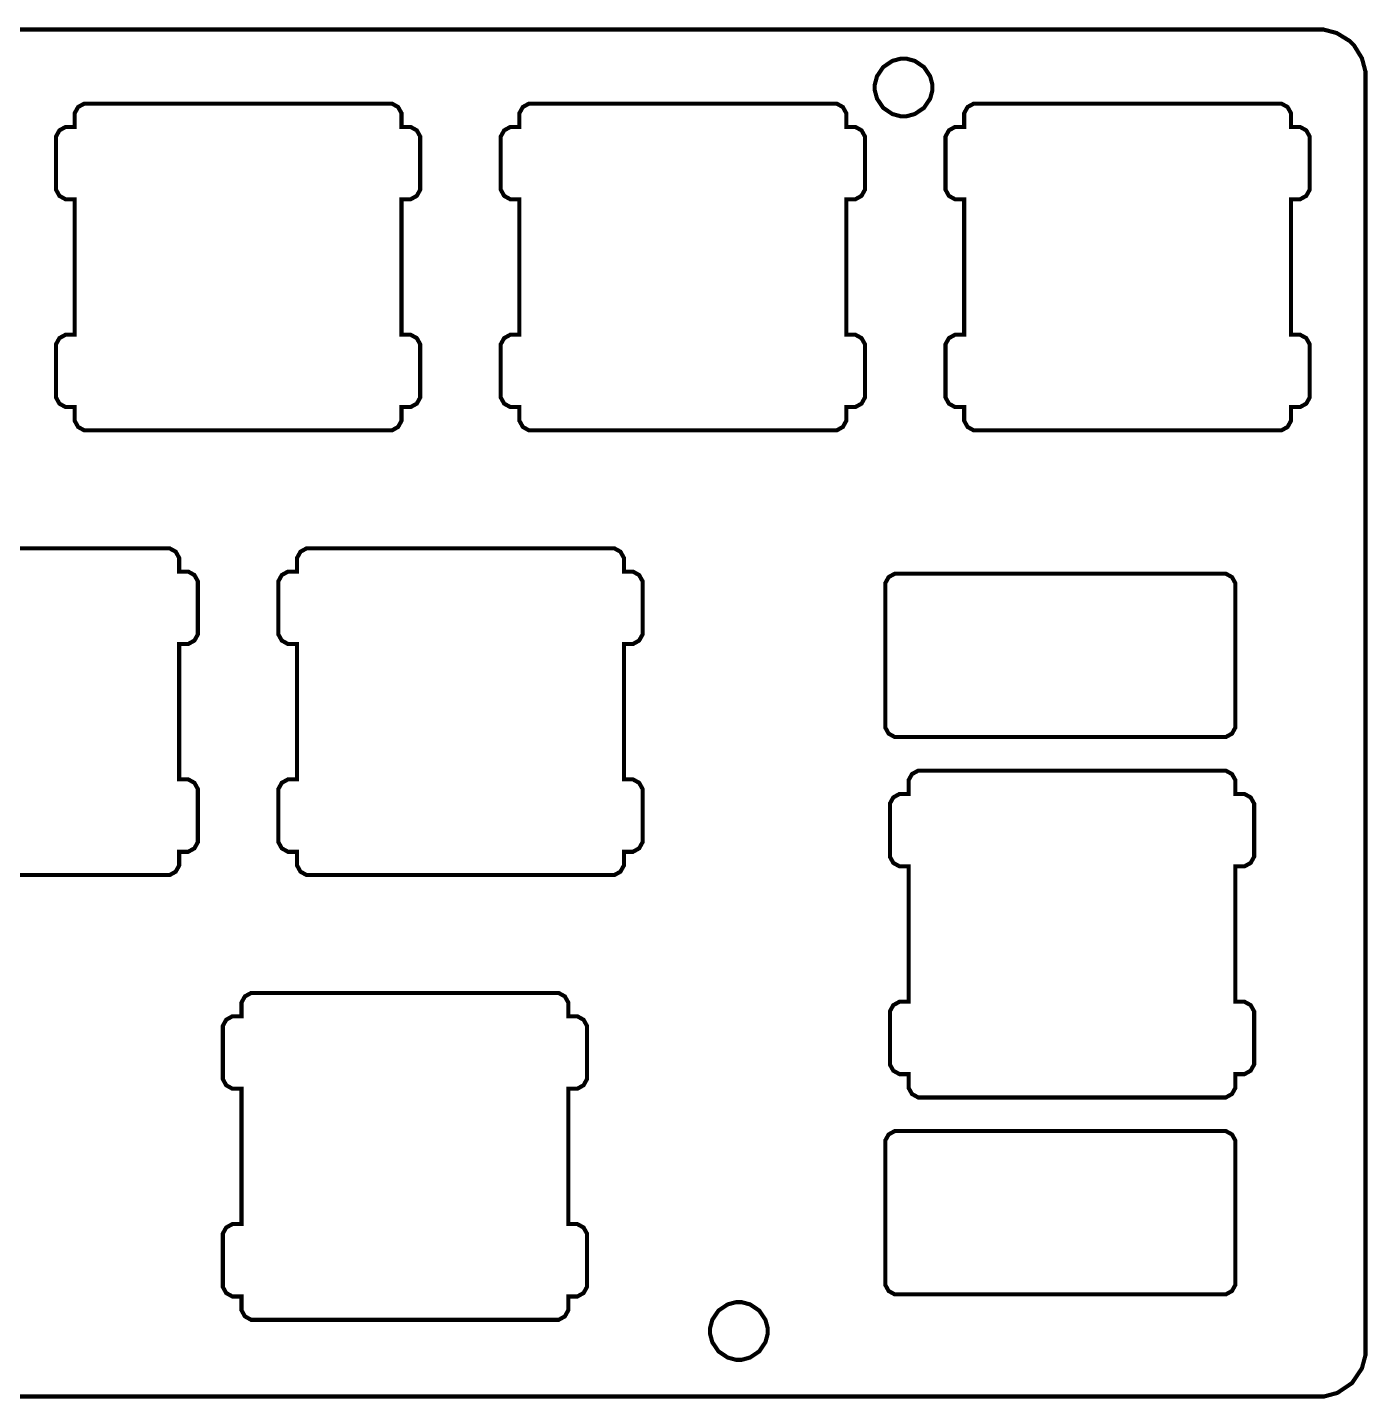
# Model space of a CAD drawing. Extents: x 0.13 to 8.82, y 0.12 to 2.43.
# Drawn here: x 6.557 to 8.817, y 0.115 to 2.428 of the extents above; entities that cross this region are included whole.
import ezdxf

# ---------------------------------------------------------------- set-up
doc = ezdxf.new("R2010")
doc.units = 0
doc.layers.get('0').update_dxf_attribs({"linetype": 'CONTINUOUS'})

msp = doc.modelspace()

# ---------------------------------------------------------------- linework, layer by layer
at = {"color": 0, "const_width": 0.006944}
for points in [[(6.23801, 0.118652), (6.56543, 0.118652), (6.8795, 0.118652), (7.1779, 0.118652), (7.4585, 0.118652), (7.71903, 0.118652), (7.95725, 0.118652), (8.17096, 0.118652), (8.35792, 0.118652), (8.5159, 0.118652), (8.64268, 0.118652), (8.71272, 0.118652), (8.73611, 0.118652), (8.74365, 0.118652), (8.76628, 0.124783), (8.79096, 0.141385), (8.80757, 0.166069), (8.81369, 0.188693), (8.81369, 0.196235), (8.81369, 0.240994), (8.81369, 0.375108), (8.81369, 0.630697), (8.81369, 0.9375), (8.81369, 1.26997), (8.81369, 1.6026), (8.81369, 1.90972), (8.81369, 2.1659), (8.81369, 2.30063), (8.81369, 2.34549), (8.81369, 2.35303), (8.80767, 2.37565), (8.79432, 2.39746), (8.79064, 2.40115), (8.78694, 2.40483), (8.76508, 2.41824), (8.74246, 2.42421), (8.73497, 2.42421), (8.71208, 2.42421), (8.64356, 2.42421), (8.52024, 2.42421), (8.36724, 2.42421), (8.18658, 2.42421), (7.98047, 2.42421), (7.75103, 2.42421), (7.50032, 2.42421), (7.23058, 2.42421), (6.9439, 2.42421), (6.64236, 2.42421), (6.32813, 2.42421)], [(6.53743, 0.998047), (6.6314, 0.998047), (6.71338, 0.998047), (6.77132, 0.998047), (6.79335, 0.998047), (6.79335, 0.998047), (6.79682, 0.998047), (6.80724, 1.00385), (6.81304, 1.01427), (6.81304, 1.01774), (6.81304, 1.01774), (6.81304, 1.02756), (6.81304, 1.03738), (6.81304, 1.03738), (6.81304, 1.03738), (6.81896, 1.03738), (6.82487, 1.03738), (6.82487, 1.03738), (6.82835, 1.03738), (6.83876, 1.04319), (6.84457, 1.0536), (6.84457, 1.05707), (6.84457, 1.05707), (6.84457, 1.07004), (6.84457, 1.09842), (6.84457, 1.12684), (6.84457, 1.13976), (6.84457, 1.13976), (6.84457, 1.14328), (6.83876, 1.1537), (6.82835, 1.15945), (6.82487, 1.15945), (6.82487, 1.15945), (6.81896, 1.15945), (6.81304, 1.15945), (6.81304, 1.15945), (6.81304, 1.15945), (6.81304, 1.19515), (6.81304, 1.27365), (6.81304, 1.35216), (6.81304, 1.3878), (6.81304, 1.3878), (6.81304, 1.3878), (6.81896, 1.3878), (6.82487, 1.3878), (6.82487, 1.3878), (6.82835, 1.3878), (6.83876, 1.39361), (6.84457, 1.40403), (6.84457, 1.4075), (6.84457, 1.4075), (6.84457, 1.42042), (6.84457, 1.44883), (6.84457, 1.47726), (6.84457, 1.49013), (6.84457, 1.49013), (6.84457, 1.49365), (6.83876, 1.50407), (6.82835, 1.50987), (6.82487, 1.50987), (6.82487, 1.50987), (6.81896, 1.50987), (6.81304, 1.50987), (6.81304, 1.50987), (6.81304, 1.50987), (6.81304, 1.51969), (6.81304, 1.52951), (6.81304, 1.52951), (6.81304, 1.53304), (6.80724, 1.54346), (6.79682, 1.54921), (6.79335, 1.54921), (6.79335, 1.54921), (6.77132, 1.54921), (6.71338, 1.54921), (6.6314, 1.54921), (6.53743, 1.54921)]]:
    msp.add_lwpolyline(points, dxfattribs=at)
for points in [[(8.03472, 2.375), (8.03944, 2.375), (8.0536, 2.37121), (8.06907, 2.36079), (8.07949, 2.34532), (8.08333, 2.33117), (8.08333, 2.32639), (8.08333, 2.32167), (8.07949, 2.30751), (8.06907, 2.29204), (8.0536, 2.28162), (8.03944, 2.27778), (8.03472, 2.27778), (8.02994, 2.27778), (8.01579, 2.28162), (8.00032, 2.29204), (7.9899, 2.30751), (7.98611, 2.32167), (7.98611, 2.32639), (7.98611, 2.33117), (7.9899, 2.34532), (8.00032, 2.36079), (8.01579, 2.37121), (8.02994, 2.375), (8.03472, 2.375)], [(6.63688, 1.76774), (6.63688, 1.76426), (6.64264, 1.75385), (6.65306, 1.74804), (6.65657, 1.74804), (6.65657, 1.74804), (6.67854, 1.74804), (6.73649, 1.74804), (6.81847, 1.74804), (6.91243, 1.74804), (7.0064, 1.74804), (7.08838, 1.74804), (7.14632, 1.74804), (7.16835, 1.74804), (7.16835, 1.74804), (7.17182, 1.74804), (7.18224, 1.75385), (7.18804, 1.76426), (7.18804, 1.76774), (7.18804, 1.76774), (7.18804, 1.77756), (7.18804, 1.78737), (7.18804, 1.78737), (7.18804, 1.78737), (7.19396, 1.78737), (7.19987, 1.78737), (7.19987, 1.78737), (7.20335, 1.78737), (7.21376, 1.79318), (7.21957, 1.8036), (7.21957, 1.80707), (7.21957, 1.80707), (7.21957, 1.82004), (7.21957, 1.84842), (7.21957, 1.87685), (7.21957, 1.88976), (7.21957, 1.88976), (7.21957, 1.89328), (7.21376, 1.90369), (7.20335, 1.90944), (7.19987, 1.90944), (7.19987, 1.90944), (7.19396, 1.90944), (7.18804, 1.90944), (7.18804, 1.90944), (7.18804, 1.90944), (7.18804, 1.94515), (7.18804, 2.02365), (7.18804, 2.10215), (7.18804, 2.13781), (7.18804, 2.13781), (7.18804, 2.13781), (7.19396, 2.13781), (7.19987, 2.13781), (7.19987, 2.13781), (7.20335, 2.13781), (7.21376, 2.14361), (7.21957, 2.15403), (7.21957, 2.1575), (7.21957, 2.1575), (7.21957, 2.17042), (7.21957, 2.19883), (7.21957, 2.22726), (7.21957, 2.24013), (7.21957, 2.24013), (7.21957, 2.24365), (7.21376, 2.25407), (7.20335, 2.25987), (7.19987, 2.25987), (7.19987, 2.25987), (7.19396, 2.25987), (7.18804, 2.25987), (7.18804, 2.25987), (7.18804, 2.25987), (7.18804, 2.26969), (7.18804, 2.27951), (7.18804, 2.27951), (7.18804, 2.28304), (7.18224, 2.29346), (7.17182, 2.29921), (7.16835, 2.29921), (7.16835, 2.29921), (7.14632, 2.29921), (7.08838, 2.29921), (7.0064, 2.29921), (6.91243, 2.29921), (6.81847, 2.29921), (6.73649, 2.29921), (6.67854, 2.29921), (6.65657, 2.29921), (6.65657, 2.29921), (6.65306, 2.29921), (6.64264, 2.29346), (6.63688, 2.28304), (6.63688, 2.27951), (6.63688, 2.27951), (6.63688, 2.26969), (6.63688, 2.25987), (6.63688, 2.25987), (6.63688, 2.25987), (6.63097, 2.25987), (6.62506, 2.25987), (6.62506, 2.25987), (6.62153, 2.25987), (6.61111, 2.25407), (6.60536, 2.24365), (6.60536, 2.24013), (6.60536, 2.24013), (6.60536, 2.22726), (6.60536, 2.19883), (6.60536, 2.17042), (6.60536, 2.1575), (6.60536, 2.1575), (6.60536, 2.15403), (6.61111, 2.14361), (6.62153, 2.13781), (6.62506, 2.13781), (6.62506, 2.13781), (6.63097, 2.13781), (6.63688, 2.13781), (6.63688, 2.13781), (6.63688, 2.13781), (6.63688, 2.10215), (6.63688, 2.02365), (6.63688, 1.94515), (6.63688, 1.90944), (6.63688, 1.90944), (6.63688, 1.90944), (6.63097, 1.90944), (6.62506, 1.90944), (6.62506, 1.90944), (6.62153, 1.90944), (6.61111, 1.90369), (6.60536, 1.89328), (6.60536, 1.88976), (6.60536, 1.88976), (6.60536, 1.87685), (6.60536, 1.84842), (6.60536, 1.82004), (6.60536, 1.80707), (6.60536, 1.80707), (6.60536, 1.8036), (6.61111, 1.79318), (6.62153, 1.78737), (6.62506, 1.78737), (6.62506, 1.78737), (6.63097, 1.78737), (6.63688, 1.78737), (6.63688, 1.78737), (6.63688, 1.78737), (6.63688, 1.77756), (6.63688, 1.76774), (6.63688, 1.76774)], [(7.38687, 1.76774), (7.38687, 1.76426), (7.39264, 1.75385), (7.40306, 1.74804), (7.40657, 1.74804), (7.40657, 1.74804), (7.42854, 1.74804), (7.48649, 1.74804), (7.56847, 1.74804), (7.66243, 1.74804), (7.7564, 1.74804), (7.83837, 1.74804), (7.89632, 1.74804), (7.91835, 1.74804), (7.91835, 1.74804), (7.92182, 1.74804), (7.93224, 1.75385), (7.93804, 1.76426), (7.93804, 1.76774), (7.93804, 1.76774), (7.93804, 1.77756), (7.93804, 1.78737), (7.93804, 1.78737), (7.93804, 1.78737), (7.94396, 1.78737), (7.94987, 1.78737), (7.94987, 1.78737), (7.95335, 1.78737), (7.96376, 1.79318), (7.96957, 1.8036), (7.96957, 1.80707), (7.96957, 1.80707), (7.96957, 1.82004), (7.96957, 1.84842), (7.96957, 1.87685), (7.96957, 1.88976), (7.96957, 1.88976), (7.96957, 1.89328), (7.96376, 1.90369), (7.95335, 1.90944), (7.94987, 1.90944), (7.94987, 1.90944), (7.94396, 1.90944), (7.93804, 1.90944), (7.93804, 1.90944), (7.93804, 1.90944), (7.93804, 1.94515), (7.93804, 2.02365), (7.93804, 2.10215), (7.93804, 2.13781), (7.93804, 2.13781), (7.93804, 2.13781), (7.94396, 2.13781), (7.94987, 2.13781), (7.94987, 2.13781), (7.95335, 2.13781), (7.96376, 2.14361), (7.96957, 2.15403), (7.96957, 2.1575), (7.96957, 2.1575), (7.96957, 2.17042), (7.96957, 2.19883), (7.96957, 2.22726), (7.96957, 2.24013), (7.96957, 2.24013), (7.96957, 2.24365), (7.96376, 2.25407), (7.95335, 2.25987), (7.94987, 2.25987), (7.94987, 2.25987), (7.94396, 2.25987), (7.93804, 2.25987), (7.93804, 2.25987), (7.93804, 2.25987), (7.93804, 2.26969), (7.93804, 2.27951), (7.93804, 2.27951), (7.93804, 2.28304), (7.93224, 2.29346), (7.92182, 2.29921), (7.91835, 2.29921), (7.91835, 2.29921), (7.89632, 2.29921), (7.83837, 2.29921), (7.7564, 2.29921), (7.66243, 2.29921), (7.56847, 2.29921), (7.48649, 2.29921), (7.42854, 2.29921), (7.40657, 2.29921), (7.40657, 2.29921), (7.40306, 2.29921), (7.39264, 2.29346), (7.38687, 2.28304), (7.38687, 2.27951), (7.38687, 2.27951), (7.38687, 2.26969), (7.38687, 2.25987), (7.38687, 2.25987), (7.38687, 2.25987), (7.38097, 2.25987), (7.37506, 2.25987), (7.37506, 2.25987), (7.37153, 2.25987), (7.36111, 2.25407), (7.35536, 2.24365), (7.35536, 2.24013), (7.35536, 2.24013), (7.35536, 2.22726), (7.35536, 2.19883), (7.35536, 2.17042), (7.35536, 2.1575), (7.35536, 2.1575), (7.35536, 2.15403), (7.36111, 2.14361), (7.37153, 2.13781), (7.37506, 2.13781), (7.37506, 2.13781), (7.38097, 2.13781), (7.38687, 2.13781), (7.38687, 2.13781), (7.38687, 2.13781), (7.38687, 2.10215), (7.38687, 2.02365), (7.38687, 1.94515), (7.38687, 1.90944), (7.38687, 1.90944), (7.38687, 1.90944), (7.38097, 1.90944), (7.37506, 1.90944), (7.37506, 1.90944), (7.37153, 1.90944), (7.36111, 1.90369), (7.35536, 1.89328), (7.35536, 1.88976), (7.35536, 1.88976), (7.35536, 1.87685), (7.35536, 1.84842), (7.35536, 1.82004), (7.35536, 1.80707), (7.35536, 1.80707), (7.35536, 1.8036), (7.36111, 1.79318), (7.37153, 1.78737), (7.37506, 1.78737), (7.37506, 1.78737), (7.38097, 1.78737), (7.38687, 1.78737), (7.38687, 1.78737), (7.38687, 1.78737), (7.38687, 1.77756), (7.38687, 1.76774), (7.38687, 1.76774)], [(8.13687, 1.76774), (8.13687, 1.76426), (8.14264, 1.75385), (8.15306, 1.74804), (8.15657, 1.74804), (8.15657, 1.74804), (8.17854, 1.74804), (8.23649, 1.74804), (8.31847, 1.74804), (8.41243, 1.74804), (8.5064, 1.74804), (8.58837, 1.74804), (8.64632, 1.74804), (8.66835, 1.74804), (8.66835, 1.74804), (8.67182, 1.74804), (8.68224, 1.75385), (8.68804, 1.76426), (8.68804, 1.76774), (8.68804, 1.76774), (8.68804, 1.77756), (8.68804, 1.78737), (8.68804, 1.78737), (8.68804, 1.78737), (8.69396, 1.78737), (8.69987, 1.78737), (8.69987, 1.78737), (8.70335, 1.78737), (8.71376, 1.79318), (8.71957, 1.8036), (8.71957, 1.80707), (8.71957, 1.80707), (8.71957, 1.82004), (8.71957, 1.84842), (8.71957, 1.87685), (8.71957, 1.88976), (8.71957, 1.88976), (8.71957, 1.89328), (8.71376, 1.90369), (8.70335, 1.90944), (8.69987, 1.90944), (8.69987, 1.90944), (8.69396, 1.90944), (8.68804, 1.90944), (8.68804, 1.90944), (8.68804, 1.90944), (8.68804, 1.94515), (8.68804, 2.02365), (8.68804, 2.10215), (8.68804, 2.13781), (8.68804, 2.13781), (8.68804, 2.13781), (8.69396, 2.13781), (8.69987, 2.13781), (8.69987, 2.13781), (8.70335, 2.13781), (8.71376, 2.14361), (8.71957, 2.15403), (8.71957, 2.1575), (8.71957, 2.1575), (8.71957, 2.17042), (8.71957, 2.19883), (8.71957, 2.22726), (8.71957, 2.24013), (8.71957, 2.24013), (8.71957, 2.24365), (8.71376, 2.25407), (8.70335, 2.25987), (8.69987, 2.25987), (8.69987, 2.25987), (8.69396, 2.25987), (8.68804, 2.25987), (8.68804, 2.25987), (8.68804, 2.25987), (8.68804, 2.26969), (8.68804, 2.27951), (8.68804, 2.27951), (8.68804, 2.28304), (8.68224, 2.29346), (8.67182, 2.29921), (8.66835, 2.29921), (8.66835, 2.29921), (8.64632, 2.29921), (8.58837, 2.29921), (8.5064, 2.29921), (8.41243, 2.29921), (8.31847, 2.29921), (8.23649, 2.29921), (8.17854, 2.29921), (8.15657, 2.29921), (8.15657, 2.29921), (8.15306, 2.29921), (8.14264, 2.29346), (8.13687, 2.28304), (8.13687, 2.27951), (8.13687, 2.27951), (8.13687, 2.26969), (8.13687, 2.25987), (8.13687, 2.25987), (8.13687, 2.25987), (8.13097, 2.25987), (8.12506, 2.25987), (8.12506, 2.25987), (8.12153, 2.25987), (8.11111, 2.25407), (8.10536, 2.24365), (8.10536, 2.24013), (8.10536, 2.24013), (8.10536, 2.22726), (8.10536, 2.19883), (8.10536, 2.17042), (8.10536, 2.1575), (8.10536, 2.1575), (8.10536, 2.15403), (8.11111, 2.14361), (8.12153, 2.13781), (8.12506, 2.13781), (8.12506, 2.13781), (8.13097, 2.13781), (8.13687, 2.13781), (8.13687, 2.13781), (8.13687, 2.13781), (8.13687, 2.10215), (8.13687, 2.02365), (8.13687, 1.94515), (8.13687, 1.90944), (8.13687, 1.90944), (8.13687, 1.90944), (8.13097, 1.90944), (8.12506, 1.90944), (8.12506, 1.90944), (8.12153, 1.90944), (8.11111, 1.90369), (8.10536, 1.89328), (8.10536, 1.88976), (8.10536, 1.88976), (8.10536, 1.87685), (8.10536, 1.84842), (8.10536, 1.82004), (8.10536, 1.80707), (8.10536, 1.80707), (8.10536, 1.8036), (8.11111, 1.79318), (8.12153, 1.78737), (8.12506, 1.78737), (8.12506, 1.78737), (8.13097, 1.78737), (8.13687, 1.78737), (8.13687, 1.78737), (8.13687, 1.78737), (8.13687, 1.77756), (8.13687, 1.76774), (8.13687, 1.76774)], [(7.01188, 1.01774), (7.01188, 1.01427), (7.01764, 1.00385), (7.02806, 0.998047), (7.03157, 0.998047), (7.03157, 0.998047), (7.05354, 0.998047), (7.11149, 0.998047), (7.19347, 0.998047), (7.28743, 0.998047), (7.3814, 0.998047), (7.46337, 0.998047), (7.52132, 0.998047), (7.54335, 0.998047), (7.54335, 0.998047), (7.54682, 0.998047), (7.55724, 1.00385), (7.56304, 1.01427), (7.56304, 1.01774), (7.56304, 1.01774), (7.56304, 1.02756), (7.56304, 1.03738), (7.56304, 1.03738), (7.56304, 1.03738), (7.56896, 1.03738), (7.57487, 1.03738), (7.57487, 1.03738), (7.57835, 1.03738), (7.58876, 1.04319), (7.59457, 1.0536), (7.59457, 1.05707), (7.59457, 1.05707), (7.59457, 1.07004), (7.59457, 1.09842), (7.59457, 1.12684), (7.59457, 1.13976), (7.59457, 1.13976), (7.59457, 1.14328), (7.58876, 1.1537), (7.57835, 1.15945), (7.57487, 1.15945), (7.57487, 1.15945), (7.56896, 1.15945), (7.56304, 1.15945), (7.56304, 1.15945), (7.56304, 1.15945), (7.56304, 1.19515), (7.56304, 1.27365), (7.56304, 1.35216), (7.56304, 1.3878), (7.56304, 1.3878), (7.56304, 1.3878), (7.56896, 1.3878), (7.57487, 1.3878), (7.57487, 1.3878), (7.57835, 1.3878), (7.58876, 1.39361), (7.59457, 1.40403), (7.59457, 1.4075), (7.59457, 1.4075), (7.59457, 1.42042), (7.59457, 1.44883), (7.59457, 1.47726), (7.59457, 1.49013), (7.59457, 1.49013), (7.59457, 1.49365), (7.58876, 1.50407), (7.57835, 1.50987), (7.57487, 1.50987), (7.57487, 1.50987), (7.56896, 1.50987), (7.56304, 1.50987), (7.56304, 1.50987), (7.56304, 1.50987), (7.56304, 1.51969), (7.56304, 1.52951), (7.56304, 1.52951), (7.56304, 1.53304), (7.55724, 1.54346), (7.54682, 1.54921), (7.54335, 1.54921), (7.54335, 1.54921), (7.52132, 1.54921), (7.46337, 1.54921), (7.3814, 1.54921), (7.28743, 1.54921), (7.19347, 1.54921), (7.11149, 1.54921), (7.05354, 1.54921), (7.03157, 1.54921), (7.03157, 1.54921), (7.02806, 1.54921), (7.01764, 1.54346), (7.01188, 1.53304), (7.01188, 1.52951), (7.01188, 1.52951), (7.01188, 1.51969), (7.01188, 1.50987), (7.01188, 1.50987), (7.01188, 1.50987), (7.00597, 1.50987), (7.00006, 1.50987), (7.00006, 1.50987), (6.99653, 1.50987), (6.98611, 1.50407), (6.98036, 1.49365), (6.98036, 1.49013), (6.98036, 1.49013), (6.98036, 1.47726), (6.98036, 1.44883), (6.98036, 1.42042), (6.98036, 1.4075), (6.98036, 1.4075), (6.98036, 1.40403), (6.98611, 1.39361), (6.99653, 1.3878), (7.00006, 1.3878), (7.00006, 1.3878), (7.00597, 1.3878), (7.01188, 1.3878), (7.01188, 1.3878), (7.01188, 1.3878), (7.01188, 1.35216), (7.01188, 1.27365), (7.01188, 1.19515), (7.01188, 1.15945), (7.01188, 1.15945), (7.01188, 1.15945), (7.00597, 1.15945), (7.00006, 1.15945), (7.00006, 1.15945), (6.99653, 1.15945), (6.98611, 1.1537), (6.98036, 1.14328), (6.98036, 1.13976), (6.98036, 1.13976), (6.98036, 1.12684), (6.98036, 1.09842), (6.98036, 1.07004), (6.98036, 1.05707), (6.98036, 1.05707), (6.98036, 1.0536), (6.98611, 1.04319), (6.99653, 1.03738), (7.00006, 1.03738), (7.00006, 1.03738), (7.00597, 1.03738), (7.01188, 1.03738), (7.01188, 1.03738), (7.01188, 1.03738), (7.01188, 1.02756), (7.01188, 1.01774), (7.01188, 1.01774)], [(8.02344, 1.5064), (8.01992, 1.5064), (8.0095, 1.50065), (8.00375, 1.49024), (8.00375, 1.48676), (8.00375, 1.48676), (8.00375, 1.44987), (8.00375, 1.36865), (8.00375, 1.28743), (8.00375, 1.25049), (8.00375, 1.25049), (8.00375, 1.24707), (8.0095, 1.23665), (8.01992, 1.23085), (8.02344, 1.23085), (8.02344, 1.23085), (8.0471, 1.23085), (8.10954, 1.23085), (8.19781, 1.23085), (8.29899, 1.23085), (8.40018, 1.23085), (8.48844, 1.23085), (8.55089, 1.23085), (8.5746, 1.23085), (8.5746, 1.23085), (8.57807, 1.23085), (8.58849, 1.23665), (8.59429, 1.24707), (8.59429, 1.25049), (8.59429, 1.25049), (8.59429, 1.28743), (8.59429, 1.36865), (8.59429, 1.44987), (8.59429, 1.48676), (8.59429, 1.48676), (8.59429, 1.49024), (8.58849, 1.50065), (8.57807, 1.5064), (8.5746, 1.5064), (8.5746, 1.5064), (8.55089, 1.5064), (8.48844, 1.5064), (8.40018, 1.5064), (8.29899, 1.5064), (8.19781, 1.5064), (8.10954, 1.5064), (8.0471, 1.5064), (8.02344, 1.5064), (8.02344, 1.5064)], [(8.04312, 0.64274), (8.04312, 0.639268), (8.04889, 0.628851), (8.05931, 0.623047), (8.06282, 0.623047), (8.06282, 0.623047), (8.08479, 0.623047), (8.14274, 0.623047), (8.22472, 0.623047), (8.31868, 0.623047), (8.41265, 0.623047), (8.49462, 0.623047), (8.55257, 0.623047), (8.5746, 0.623047), (8.5746, 0.623047), (8.57807, 0.623047), (8.58849, 0.628851), (8.59429, 0.639268), (8.59429, 0.64274), (8.59429, 0.64274), (8.59429, 0.652561), (8.59429, 0.662381), (8.59429, 0.662381), (8.59429, 0.662381), (8.60021, 0.662381), (8.60612, 0.662381), (8.60612, 0.662381), (8.6096, 0.662381), (8.62001, 0.668186), (8.62582, 0.678603), (8.62582, 0.682075), (8.62582, 0.682075), (8.62582, 0.695042), (8.62582, 0.723415), (8.62582, 0.751844), (8.62582, 0.764757), (8.62582, 0.764757), (8.62582, 0.768283), (8.62001, 0.7787), (8.6096, 0.784451), (8.60612, 0.784451), (8.60612, 0.784451), (8.60021, 0.784451), (8.59429, 0.784451), (8.59429, 0.784451), (8.59429, 0.784451), (8.59429, 0.82015), (8.59429, 0.898654), (8.59429, 0.97716), (8.59429, 1.0128), (8.59429, 1.0128), (8.59429, 1.0128), (8.60021, 1.0128), (8.60612, 1.0128), (8.60612, 1.0128), (8.6096, 1.0128), (8.62001, 1.01861), (8.62582, 1.02902), (8.62582, 1.0325), (8.62582, 1.0325), (8.62582, 1.04541), (8.62582, 1.07384), (8.62582, 1.10227), (8.62582, 1.11513), (8.62582, 1.11513), (8.62582, 1.11865), (8.62001, 1.12907), (8.6096, 1.13487), (8.60612, 1.13487), (8.60612, 1.13487), (8.60021, 1.13487), (8.59429, 1.13487), (8.59429, 1.13487), (8.59429, 1.13487), (8.59429, 1.14469), (8.59429, 1.15451), (8.59429, 1.15451), (8.59429, 1.15804), (8.58849, 1.16846), (8.57807, 1.17421), (8.5746, 1.17421), (8.5746, 1.17421), (8.55257, 1.17421), (8.49462, 1.17421), (8.41265, 1.17421), (8.31868, 1.17421), (8.22472, 1.17421), (8.14274, 1.17421), (8.08479, 1.17421), (8.06282, 1.17421), (8.06282, 1.17421), (8.05931, 1.17421), (8.04889, 1.16846), (8.04312, 1.15804), (8.04312, 1.15451), (8.04312, 1.15451), (8.04312, 1.14469), (8.04312, 1.13487), (8.04312, 1.13487), (8.04312, 1.13487), (8.03722, 1.13487), (8.03131, 1.13487), (8.03131, 1.13487), (8.02778, 1.13487), (8.01736, 1.12907), (8.01161, 1.11865), (8.01161, 1.11513), (8.01161, 1.11513), (8.01161, 1.10227), (8.01161, 1.07384), (8.01161, 1.04541), (8.01161, 1.0325), (8.01161, 1.0325), (8.01161, 1.02902), (8.01736, 1.01861), (8.02778, 1.0128), (8.03131, 1.0128), (8.03131, 1.0128), (8.03722, 1.0128), (8.04312, 1.0128), (8.04312, 1.0128), (8.04312, 1.0128), (8.04312, 0.97716), (8.04312, 0.898654), (8.04312, 0.82015), (8.04312, 0.784451), (8.04312, 0.784451), (8.04312, 0.784451), (8.03722, 0.784451), (8.03131, 0.784451), (8.03131, 0.784451), (8.02778, 0.784451), (8.01736, 0.7787), (8.01161, 0.768283), (8.01161, 0.764757), (8.01161, 0.764757), (8.01161, 0.751844), (8.01161, 0.723415), (8.01161, 0.695042), (8.01161, 0.682075), (8.01161, 0.682075), (8.01161, 0.678603), (8.01736, 0.668186), (8.02778, 0.662381), (8.03131, 0.662381), (8.03131, 0.662381), (8.03722, 0.662381), (8.04312, 0.662381), (8.04312, 0.662381), (8.04312, 0.662381), (8.04312, 0.652561), (8.04312, 0.64274), (8.04312, 0.64274)], [(6.91813, 0.26774), (6.91813, 0.264268), (6.92389, 0.253851), (6.93431, 0.248047), (6.93782, 0.248047), (6.93782, 0.248047), (6.95979, 0.248047), (7.01774, 0.248047), (7.09972, 0.248047), (7.19368, 0.248047), (7.28765, 0.248047), (7.36962, 0.248047), (7.42757, 0.248047), (7.4496, 0.248047), (7.4496, 0.248047), (7.45307, 0.248047), (7.46349, 0.253851), (7.46929, 0.264268), (7.46929, 0.26774), (7.46929, 0.26774), (7.46929, 0.277561), (7.46929, 0.287381), (7.46929, 0.287381), (7.46929, 0.287381), (7.47521, 0.287381), (7.48112, 0.287381), (7.48112, 0.287381), (7.4846, 0.287381), (7.49501, 0.293186), (7.50082, 0.303603), (7.50082, 0.307075), (7.50082, 0.307075), (7.50082, 0.320042), (7.50082, 0.348415), (7.50082, 0.376844), (7.50082, 0.389757), (7.50082, 0.389757), (7.50082, 0.393283), (7.49501, 0.4037), (7.4846, 0.409451), (7.48112, 0.409451), (7.48112, 0.409451), (7.47521, 0.409451), (7.46929, 0.409451), (7.46929, 0.409451), (7.46929, 0.409451), (7.46929, 0.44515), (7.46929, 0.523654), (7.46929, 0.60216), (7.46929, 0.637804), (7.46929, 0.637804), (7.46929, 0.637804), (7.47521, 0.637804), (7.48112, 0.637804), (7.48112, 0.637804), (7.4846, 0.637804), (7.49501, 0.643608), (7.50082, 0.654025), (7.50082, 0.657497), (7.50082, 0.657497), (7.50082, 0.67041), (7.50082, 0.698839), (7.50082, 0.727268), (7.50082, 0.740126), (7.50082, 0.740126), (7.50082, 0.743653), (7.49501, 0.754069), (7.4846, 0.759874), (7.48112, 0.759874), (7.48112, 0.759874), (7.47521, 0.759874), (7.46929, 0.759874), (7.46929, 0.759874), (7.46929, 0.759874), (7.46929, 0.769694), (7.46929, 0.779514), (7.46929, 0.779514), (7.46929, 0.78304), (7.46349, 0.793457), (7.45307, 0.799208), (7.4496, 0.799208), (7.4496, 0.799208), (7.42757, 0.799208), (7.36962, 0.799208), (7.28765, 0.799208), (7.19368, 0.799208), (7.09972, 0.799208), (7.01774, 0.799208), (6.95979, 0.799208), (6.93782, 0.799208), (6.93782, 0.799208), (6.93431, 0.799208), (6.92389, 0.793457), (6.91813, 0.78304), (6.91813, 0.779514), (6.91813, 0.779514), (6.91813, 0.769694), (6.91813, 0.759874), (6.91813, 0.759874), (6.91813, 0.759874), (6.91222, 0.759874), (6.90631, 0.759874), (6.90631, 0.759874), (6.90278, 0.759874), (6.89236, 0.754069), (6.88661, 0.743653), (6.88661, 0.740126), (6.88661, 0.740126), (6.88661, 0.727268), (6.88661, 0.698839), (6.88661, 0.67041), (6.88661, 0.657497), (6.88661, 0.657497), (6.88661, 0.654025), (6.89236, 0.643608), (6.90278, 0.637804), (6.90631, 0.637804), (6.90631, 0.637804), (6.91222, 0.637804), (6.91813, 0.637804), (6.91813, 0.637804), (6.91813, 0.637804), (6.91813, 0.60216), (6.91813, 0.523654), (6.91813, 0.44515), (6.91813, 0.409451), (6.91813, 0.409451), (6.91813, 0.409451), (6.91222, 0.409451), (6.90631, 0.409451), (6.90631, 0.409451), (6.90278, 0.409451), (6.89236, 0.4037), (6.88661, 0.393283), (6.88661, 0.389757), (6.88661, 0.389757), (6.88661, 0.376844), (6.88661, 0.348415), (6.88661, 0.320042), (6.88661, 0.307075), (6.88661, 0.307075), (6.88661, 0.303603), (6.89236, 0.293186), (6.90278, 0.287381), (6.90631, 0.287381), (6.90631, 0.287381), (6.91222, 0.287381), (6.91813, 0.287381), (6.91813, 0.287381), (6.91813, 0.287381), (6.91813, 0.277561), (6.91813, 0.26774), (6.91813, 0.26774)], [(8.02344, 0.566407), (8.01992, 0.566407), (8.0095, 0.560656), (8.00375, 0.550239), (8.00375, 0.546713), (8.00375, 0.546713), (8.00375, 0.509819), (8.00375, 0.428603), (8.00375, 0.347439), (8.00375, 0.310493), (8.00375, 0.310493), (8.00375, 0.307075), (8.0095, 0.296658), (8.01992, 0.290853), (8.02344, 0.290853), (8.02344, 0.290853), (8.0471, 0.290853), (8.10954, 0.290853), (8.19781, 0.290853), (8.29899, 0.290853), (8.40018, 0.290853), (8.48844, 0.290853), (8.55089, 0.290853), (8.5746, 0.290853), (8.5746, 0.290853), (8.57807, 0.290853), (8.58849, 0.296658), (8.59429, 0.307075), (8.59429, 0.310493), (8.59429, 0.310493), (8.59429, 0.347439), (8.59429, 0.428603), (8.59429, 0.509819), (8.59429, 0.546713), (8.59429, 0.546713), (8.59429, 0.550239), (8.58849, 0.560656), (8.57807, 0.566407), (8.5746, 0.566407), (8.5746, 0.566407), (8.55089, 0.566407), (8.48844, 0.566407), (8.40018, 0.566407), (8.29899, 0.566407), (8.19781, 0.566407), (8.10954, 0.566407), (8.0471, 0.566407), (8.02344, 0.566407), (8.02344, 0.566407)], [(7.75694, 0.277778), (7.76167, 0.277778), (7.77582, 0.273981), (7.79129, 0.263564), (7.80171, 0.248101), (7.80556, 0.233942), (7.80556, 0.229167), (7.80556, 0.224447), (7.80171, 0.210286), (7.79129, 0.194824), (7.77582, 0.184407), (7.76167, 0.180556), (7.75694, 0.180556), (7.75217, 0.180556), (7.73801, 0.184407), (7.72254, 0.194824), (7.71213, 0.210286), (7.70833, 0.224447), (7.70833, 0.229167), (7.70833, 0.233942), (7.71213, 0.248101), (7.72254, 0.263564), (7.73801, 0.273981), (7.75217, 0.277778), (7.75694, 0.277778)]]:
    msp.add_lwpolyline(points, close=True, dxfattribs=at)

doc.saveas('drawing.dxf')
